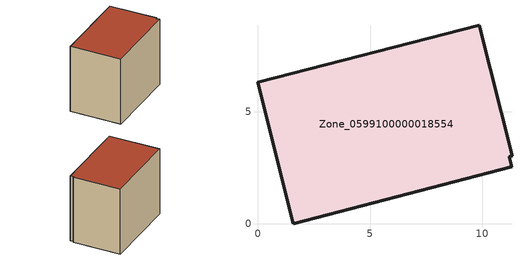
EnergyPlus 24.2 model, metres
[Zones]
Zone_0599100000018554
 floor ground (C_G): 0,6.31 9.87,8.85 11.33,3.03 11.2,2.98 11.31,2.53 1.58,0 z0
 wall outside (C_F): 9.87,8.85 0,6.31 1.58,0 11.31,2.53 11.2,2.98 11.33,3.03 9.87,8.85 z0:8.57
 roof outside (C_R): 11.31,2.53 11.2,2.98 11.33,3.03 9.87,8.85 0,6.31 1.58,0 z8.57
[BUILDING]
Pand.0599100000018554: North Axis=0; Terrain=City; Loads Convergence Tolerance Value=0.04; Temperature Convergence Tolerance Value=0.4; Solar Distribution=FullExterior; Maximum Number of Warmup Days=25; Minimum Number of Warmup Days=1
[Site:Location]
Rotterdam.The.Hague.AP_ZH_NLD Design_Conditions: Latitude=51.96; Longitude=4.45; Time Zone=1; Elevation=-4.5
[SITE:GROUNDTEMPERATURE:BUILDINGSURFACE]
18, 18, 18, 18, 18, 18, 18, 18, 18, 18, 18, 18
[MATERIAL] Thermal Absorptance=0.9; Solar Absorptance=0.7; Visible Absorptance=0.7
Name | Roughness | Thickness | Conductivity | Density | Specific Heat
G.TI.1965-1974 | MediumSmooth | 0.15 | 0.882353 | 540 | 1210
F.TI.1965-1974 | Rough | 0.3 | 0.697674 | 1920 | 840
R.TI.1965-1974 | MediumRough | 0.2 | 0.232558 | 1500 | 1000
[CONSTRUCTION]
C_G: G.TI.1965-1974
C_F: F.TI.1965-1974
C_R: R.TI.1965-1974
[ZONE]
Zone_0599100000018554: Type=1; Multiplier=1; Ceiling Height=Autocalculate; Volume=Autocalculate; Floor Area=autocalculate; Part of Total Floor Area=Yes
[ZONEINFILTRATION:DESIGNFLOWRATE]
Infil_Zone_0599100000018554: Zone or ZoneList or Space or SpaceList=Zone_0599100000018554; Schedule=AlwaysOn; Design Flow Rate Calculation Method=Flow/Area; Flow Rate per Floor Area=0.003; Constant Term Coefficient=1; Temperature Term Coefficient=0; Velocity Term Coefficient=0; Velocity Squared Term Coefficient=0
[HVACTEMPLATE:ZONE:IDEALLOADSAIRSYSTEM]
Zone_0599100000018554: Maximum Heating Supply Air Temperature=50; Minimum Cooling Supply Air Temperature=13; Maximum Heating Supply Air Humidity Ratio=0.0156; Minimum Cooling Supply Air Humidity Ratio=0.0077; Heating Limit=NoLimit; Cooling Limit=NoLimit; Dehumidification Control Type=ConstantSensibleHeatRatio; Cooling Sensible Heat Ratio=0.7; Dehumidification Setpoint=60; Humidification Control Type=None; Humidification Setpoint=30; Outdoor Air Method=None; Outdoor Air Flow Rate per Person=0.00944; Outdoor Air Flow Rate per Zone Floor Area=0; Outdoor Air Flow Rate per Zone=0; Demand Controlled Ventilation Type=None; Outdoor Air Economizer Type=NoEconomizer; Heat Recovery Type=None; Sensible Heat Recovery Effectiveness=0.7; Latent Heat Recovery Effectiveness=0.65
[ZONECONTROL:THERMOSTAT]
ThermostatControl_Zone_0599100000018554: Zone or ZoneList=Zone_0599100000018554; Control Type Schedule=DualSetpointControlType; Control 1=Thermostat_Zone_0599100000018554; Temperature Difference Between Cutout And Setpoint=0
[THERMOSTATSETPOINT:DUALSETPOINT]
Thermostat_Zone_0599100000018554: Heating Setpoint Temperature Schedule=HeatingSetpoint_Zone_0599100000018554; Cooling Setpoint Temperature Schedule=CoolingSetpoint_Zone_0599100000018554
[SCHEDULE:COMPACT]
HeatingSetpoint_Zone_0599100000018554: Through: 12/31, For: AllDays, Until: 24:00, 21
CoolingSetpoint_Zone_0599100000018554: Through: 12/31, For: AllDays, Until: 24:00, 24
DualSetpointControlType: Through: 12/31, For: AllDays, Until: 24:00, 4
AlwaysOn: Through: 12/31, For: AllDays, Until: 24:00, 1
